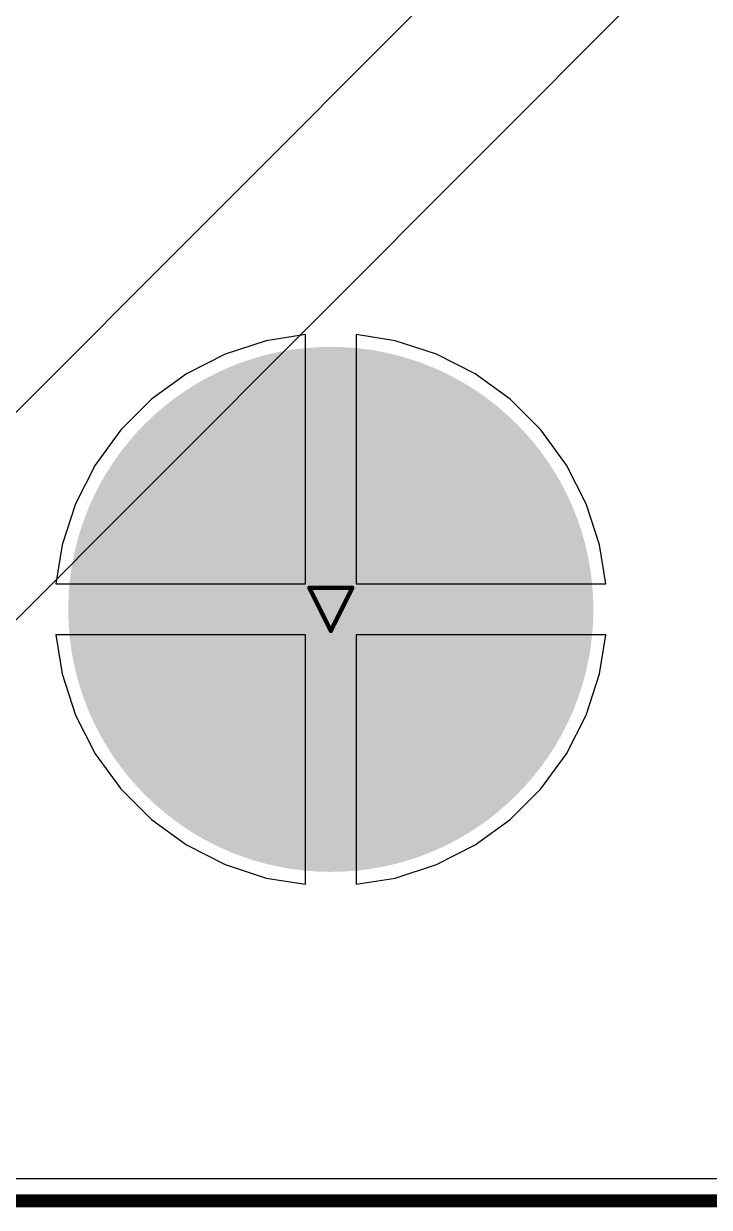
# Model space of a CAD drawing. Header units: inches. Extents: x -1 to 214, y -2 to 213.
# Drawn here: x -0.143 to 0.176, y -1.499 to -0.948 of the extents above; entities that cross this region are included whole.
import ezdxf

# ---------------------------------------------------------------- set-up
doc = ezdxf.new("R2010")
doc.units = ezdxf.units.IN
doc.header["$MEASUREMENT"] = 0
for name, color, linetype in [('Board_outline', 216, 'Continuous'), ('Bottom Layer', 5, 'Continuous'), ('Bottom Solder', 6, 'Continuous'), ('Drill Drawing', 1, 'Continuous'), ('Multi-Layer', 9, 'Continuous'), ('Pad Holes', 156, 'Continuous'), ('Top Layer', 1, 'Continuous'), ('Top Solder', 216, 'Continuous')]:
    doc.layers.add(name, color=color, linetype=linetype)

# ---------------------------------------------------------------- blocks, each defined once
blk = doc.blocks.new('TL3340AF160QG_1')
at = {"layer": 'Top Solder'}
for p in [(-0.0304, 0.07688), (0.06605, 0.07688)]:
    blk.add_line(p, (214.22616, 214.66766), dxfattribs=at)
blk = doc.blocks.new('SPACER_6')
at = {"layer": 'Bottom Layer'}
h = blk.add_hatch(color=5, dxfattribs=at)
edge = h.paths.add_edge_path()
edge.add_arc((0, 0), 0.11811, 0, 360)
at = {"layer": 'Bottom Solder'}
h = blk.add_hatch(color=6, dxfattribs=at)
edge = h.paths.add_edge_path()
edge.add_arc((0, 0), 0.12211, 0, 360)
at = {"layer": 'Multi-Layer'}
h = blk.add_hatch(color=9, dxfattribs=at)
edge = h.paths.add_edge_path()
edge.add_arc((0, 0), 0.11811, 0, 360)
at = {"layer": 'Pad Holes'}
h = blk.add_hatch(color=7, dxfattribs=at)
edge = h.paths.add_edge_path()
edge.add_arc((0, 0), 0.07283, 0, 360)
at = {"layer": 'Top Layer'}
h = blk.add_hatch(color=1, dxfattribs=at)
edge = h.paths.add_edge_path()
edge.add_arc((0, 0), 0.11811, 0, 360)
at = {"layer": 'Top Solder'}
h = blk.add_hatch(color=216, dxfattribs=at)
edge = h.paths.add_edge_path()
edge.add_arc((0, 0), 0.12211, 0, 360)

msp = doc.modelspace()

# ---------------------------------------------------------------- linework, layer by layer
at = {"layer": 'Board_outline'}
msp.add_lwpolyline([(-0.65035, -1.49561, 0.006, 0.006, 0), (2.89296, -1.49561, 0.006, 0.006, 0)], format="xyseb", dxfattribs=at)
at = {"layer": 'Drill Drawing'}
for points in [[(-0.01, -1.21047, 0.002, 0.002, 0), (0.01, -1.21047, 0.002, 0.002, 0)], [(-0.01, -1.21047, 0.002, 0.002, 0), (0, -1.23047, 0.002, 0.002, 0)], [(0, -1.23047, 0.002, 0.002, 0), (0.01, -1.21047, 0.002, 0.002, 0)]]:
    msp.add_lwpolyline(points, format="xyseb", dxfattribs=at)
for points in [[(-0.0105, -1.21047, 0.001, 0.001, 1), (-0.0095, -1.21047, 0.001, 0.001, 1)], [(-0.0105, -1.21047, 0.001, 0.001, 1), (-0.0095, -1.21047, 0.001, 0.001, 1)], [(0.0095, -1.21047, 0.001, 0.001, 1), (0.0105, -1.21047, 0.001, 0.001, 1)], [(0.0095, -1.21047, 0.001, 0.001, 1), (0.0105, -1.21047, 0.001, 0.001, 1)], [(-0.0005, -1.23047, 0.001, 0.001, 1), (0.0005, -1.23047, 0.001, 0.001, 1)], [(-0.0005, -1.23047, 0.001, 0.001, 1), (0.0005, -1.23047, 0.001, 0.001, 1)]]:
    msp.add_lwpolyline(points, format="xyseb", close=True, dxfattribs=at)
at = {"layer": 'Top Layer'}
for p, q in [((-0.03, -1.09552), (-0.04918, -1.10175)), ((-0.01181, -1.09264), (-0.03, -1.09552)), ((-0.01181, -1.20866), (-0.01181, -1.09264)), ((0.03, -1.09552), (0.01181, -1.09264)), ((0.01181, -1.09264), (0.01181, -1.20866)), ((0.04918, -1.10175), (0.03, -1.09552)), ((-0.04918, -1.10175), (-0.06714, -1.1109)), ((0.06714, -1.1109), (0.04918, -1.10175)), ((-0.06714, -1.1109), (-0.08346, -1.12276)), ((0.08346, -1.12276), (0.06714, -1.1109)), ((-0.08346, -1.12276), (-0.09772, -1.13701)), ((0.09772, -1.13701), (0.08346, -1.12276)), ((-0.09772, -1.13701), (-0.10957, -1.15333)), ((0.10957, -1.15333), (0.09772, -1.13701)), ((-0.10957, -1.15333), (-0.11872, -1.1713)), ((0.11872, -1.1713), (0.10957, -1.15333)), ((-0.11872, -1.1713), (-0.12496, -1.19047)), ((0.12496, -1.19047), (0.11872, -1.1713)), ((-0.12496, -1.19047), (-0.12784, -1.20866)), ((0.12784, -1.20866), (0.12496, -1.19047)), ((-0.12784, -1.20866), (-0.01181, -1.20866)), ((0.01181, -1.20866), (0.12784, -1.20866)), ((-0.01181, -1.23228), (-0.12784, -1.23228)), ((-0.12784, -1.23228), (-0.12496, -1.25047)), ((-0.01181, -1.34831), (-0.01181, -1.23228)), ((0.12784, -1.23228), (0.01181, -1.23228)), ((0.01181, -1.23228), (0.01181, -1.34831)), ((0.12496, -1.25047), (0.12784, -1.23228)), ((-0.12496, -1.25047), (-0.11872, -1.26965)), ((0.11872, -1.26965), (0.12496, -1.25047)), ((-0.11872, -1.26965), (-0.10957, -1.28762)), ((0.10957, -1.28762), (0.11872, -1.26965)), ((-0.10957, -1.28762), (-0.09772, -1.30393)), ((0.09772, -1.30393), (0.10957, -1.28762)), ((-0.09772, -1.30393), (-0.08346, -1.31819)), ((0.08346, -1.31819), (0.09772, -1.30393)), ((-0.08346, -1.31819), (-0.06714, -1.33004)), ((0.06714, -1.33004), (0.08346, -1.31819)), ((-0.06714, -1.33004), (-0.04918, -1.3392)), ((0.04918, -1.3392), (0.06714, -1.33004)), ((-0.04918, -1.3392), (-0.03, -1.34543)), ((0.03, -1.34543), (0.04918, -1.3392)), ((-0.03, -1.34543), (-0.01181, -1.34831)), ((0.01181, -1.34831), (0.03, -1.34543)), ((2.89296, -1.48541), (-0.21515, -1.48541))]:
    msp.add_line(p, q, dxfattribs=at)

# ---------------------------------------------------------------- block references
for name, p in [('TL3340AF160QG_1', (-0.325, -1.4149)), ('SPACER_6', (0, -1.22047))]:
    msp.add_blockref(name, p)

doc.saveas('drawing.dxf')
